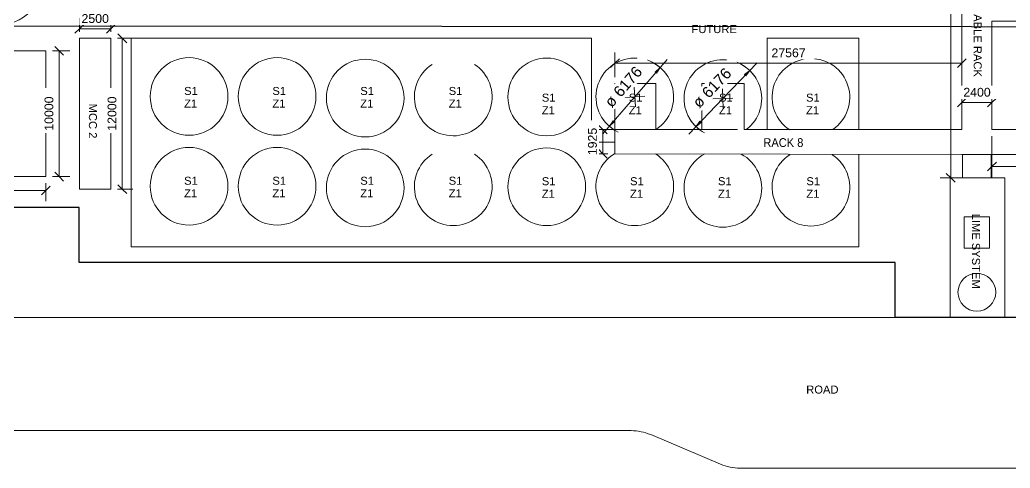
# Model space of a CAD drawing. Header units: millimetres. Extents: x 14826 to 398923, y -54749 to 51265.
# Drawn here: x 99457 to 178185, y -45560 to -9915 of the extents above; entities that cross this region are included whole.
import ezdxf

# ---------------------------------------------------------------- set-up
doc = ezdxf.new("R2010")
doc.units = ezdxf.units.MM
doc.linetypes.add('IMPORT-DASHED', pattern=[0])
for name, color, linetype, lineweight in [('A-ANNO-DIMS', 7, 'Continuous', 9), ('A-ANNO-DIMS-350', 7, 'Continuous', 9), ('FUTURE', 7, 'IMPORT-DASHED', 9), ('G-ANNO-TEXT', 7, 'Continuous', 9), ('PDF3_Text', 7, 'Continuous', 9)]:
    doc.layers.add(name, color=color, linetype=linetype, lineweight=lineweight)
doc.layers.add('LAYOUT IMPORT_dwg', color=7, linetype='Continuous', lineweight=9, true_color=0x767676)
doc.styles.add('Arial', font='arial.ttf', dxfattribs={"height": 636.361708})
doc.styles.add('Arial_3', font='arial.ttf', dxfattribs={"height": 700})
doc.styles.add('Arial_4', font='arial.ttf', dxfattribs={"width": 0.9, "height": 700})
doc.styles.add('Arial_5', font='arial.ttf', dxfattribs={"height": 875})
doc.dimstyles.new('Diameter_-_2_5mm_Arial_1', dxfattribs={"dimscale": 304.8, "dimtxt": 892.726975, "dimasz": 1.722441, "dimexe": 2.755906, "dimexo": 0, "dimgap": 1.722441, "dimtad": 1, "dimjust": 3, "dimdec": 0, "dimzin": 0, "dimdsep": 46, "dimtxsty": 'Arial_5', "dimsah": 1, "dimcen": 0.09, "dimdle": 2.755906, "dimazin": 0, "dimtfac": 1, "dimtdec": 4, "dimtix": 1, "dimtmove": 0, "dimatfit": 2, "dimfxl": 1, "dimtvp": 1, "dimtfill": 1, "dimtolj": 1, "dimtzin": 0, "dimarcsym": 2})
doc.dimstyles.new('Greene_Arch_tick_-_2mm', dxfattribs={"dimscale": 304.8, "dimtxt": 714.18158, "dimasz": 2.296588, "dimexe": 2.755906, "dimexo": 1.722441, "dimgap": 0.86122, "dimtad": 1, "dimdec": 0, "dimzin": 0, "dimdsep": 46, "dimtxsty": 'Arial_3', "dimblk1": 'OBLIQUE', "dimblk2": 'OBLIQUE', "dimsah": 1, "dimcen": 0.09, "dimazin": 0, "dimtfac": 1, "dimtdec": 4, "dimtix": 1, "dimtmove": 0, "dimatfit": 3, "dimfxl": 1, "dimtvp": 1, "dimtfill": 1, "dimtolj": 1, "dimtzin": 0, "dimarcsym": 2})

# ---------------------------------------------------------------- blocks, each defined once
blk = doc.blocks.new('LAYOUT IMPORT_dwg-326166-LEVEL 1')
at = {"lineweight": 9}
for p, q in [((-10868, 212791), (-10868, 311765)), ((-22851, 83899), (-22851, 311338)), ((-13535, 205681), (-11184, 211232)), ((-13851, 93398), (-13851, 204121))]:
    blk.add_line(p, q, dxfattribs=at)
at = {"lineweight": 9, "flags": 128}
for points in [[(-37792, 238135), (-37792, 232810), (-46406, 232810), (-46406, 299444)], [(-35792, 248504), (-24348, 248504), (-24348, 245135), (-35792, 245135), (-35792, 241504), (-24348, 241504), (-24348, 238135), (-35792, 238135), (-35792, 232810), (-35792, 230410), (-35867, 202793)], [(-56391, 209326), (-56391, 230410), (-37792, 230410), (-37792, 213104), (-41440, 213104), (-41440, 209735), (-37792, 209735)], [(-37792, 209735), (-37792, 206103), (-41440, 206103), (-41440, 202843), (-35867, 202843)]]:
    blk.add_lwpolyline(points, dxfattribs=at)
for points in [[(-33954, 229495), (-33954, 233836), (-22851, 233836), (-22851, 229495)], [(-35792, 230460), (-35792, 232760), (-33954, 232760), (-33954, 230460)], [(-30849, 230610), (-30849, 232610), (-28349, 232610), (-28349, 230610)], [(-33044, 162764), (-33044, 160264), (-45044, 160264), (-45044, 162764)], [(-44044, 157598), (-34044, 157598), (-34044, 138264), (-44044, 138264)]]:
    blk.add_lwpolyline(points, close=True, dxfattribs=at)
at = {"lineweight": 9}
blk.add_circle((-24850, 231610), 1500, dxfattribs=at)
for centre, radius, start, end in [((-40253, 211419), 3088, 37.14897, 322.85103), ((-14868, 212791), 4000, 337.05074, 0), ((-40380, 204419), 3088, 33.06079, 329.32535), ((-9851, 204121), 4000, 157.05074, 180), ((-50045, 153598), 4000, 360, 90)]:
    blk.add_arc(centre, radius, start, end, dxfattribs=at)
at = {"layer": 'FUTURE', "color": 1, "linetype": 'Continuous', "true_color": 0xff0000, "flags": 128}
for points in [[(-37792, 214950), (-45044, 214950), (-45044, 222231), (-37792, 222231)], [(-35792, 222231), (-28474, 222231), (-28474, 214858)], [(-28474, 214985), (-28474, 164383), (-45044, 164383), (-45044, 200983), (-36789, 200983), (-36789, 202793)]]:
    blk.add_lwpolyline(points, dxfattribs=at)
at = {"layer": 'FUTURE', "color": 1, "linetype": 'Continuous', "true_color": 0xff0000}
for centre in [(-40380, 197419), (-33241, 197418), (-40291, 182986), (-33152, 182986), (-40417, 175985), (-33279, 175985), (-40417, 168985), (-33279, 168985)]:
    blk.add_circle(centre, 3088, dxfattribs=at)
for centre, start, end in [((-40342, 218419), 34.3168, 326.93921), ((-33203, 218418), 213.04823, 146.93921), ((-33114, 211419), 207.74474, 151.94219), ((-33241, 204418), 211.74859, 147.93834), ((-40380, 189985), 213.04823, 146.93921), ((-33241, 189985), 213.04823, 146.93921)]:
    blk.add_arc(centre, 3088, start, end, dxfattribs=at)
at = {"layer": 'PDF3_Text', "attachment_point": 1, "line_spacing_factor": 0.941778, "style": 'Arial'}
for s, insert, char_height, width in [('PIPE & CABLE RACK', (-50714, 231992), 636.36, 10444.72), ('LIME SYSTEM', (-31106, 231864), 636.36, 7118.92), ('MCC 2', (-39848, 161660), 636.4, 3294.64)]:
    blk.add_mtext(s, dxfattribs=dict(at, insert=insert, char_height=char_height, width=width))
at = {"layer": 'PDF3_Text', "char_height": 636.4, "attachment_point": 1, "rotation": 90, "line_spacing_factor": 0.941778, "style": 'Arial'}
for s, insert, width in [('ROAD', (-17435, 218044), 3060.98), ('S1\\PZ1', (-40643, 218029), 1300.72), ('S1\\PZ1', (-34000, 218057), 1300.72), ('FUTURE', (-46093, 208928), 4291.6), ('S1\\PZ1', (-40643, 211110), 1300.72), ('S1\\PZ1', (-34000, 211028), 1300.72), ('S1\\PZ1', (-40643, 203942), 1300.72), ('S1\\PZ1', (-34000, 204040), 1300.72), ('S1\\PZ1', (-40643, 197026), 1300.72), ('S1\\PZ1', (-34000, 197026), 1300.72), ('S1\\PZ1', (-41176, 189624), 1300.72), ('S1\\PZ1', (-34037, 189624), 1300.72), ('S1\\PZ1', (-41176, 182595), 1300.72), ('S1\\PZ1', (-34037, 182595), 1300.72), ('S1\\PZ1', (-41176, 175607), 1300.72), ('S1\\PZ1', (-34037, 175607), 1300.72), ('S1\\PZ1', (-41176, 168593), 1300.72), ('S1\\PZ1', (-34037, 168593), 1300.72)]:
    blk.add_mtext(s, dxfattribs=dict(at, insert=insert, width=width))
blk = doc.blocks.new('DIMBLOCK59-LEVEL 1')
at = {"layer": 'A-ANNO-DIMS-350', "transparency": 16777216}
for points in [[(157479, -13942), (157067, -14274), (157167, -14370)], [(153211, -18407), (153624, -18075), (153524, -17979)]]:
    blk.add_hatch(color=256, dxfattribs=at).paths.add_polyline_path(points)
for p, q in [((155345, -16175), (158060, -13335)), ((157479, -13942), (157067, -14274)), ((157167, -14370), (157479, -13942)), ((157067, -14274), (157167, -14370)), ((155328, -15383), (155363, -16966)), ((155345, -16175), (152631, -19014)), ((156137, -16157), (154554, -16192)), ((153524, -17979), (153211, -18407)), ((153211, -18407), (153624, -18075)), ((153624, -18075), (153524, -17979))]:
    blk.add_line(p, q, dxfattribs=at)
for start, end in [(30.70002, 61.86951), (210.70002, 241.86951)]:
    blk.add_arc((155345, -16175), 3088, start, end, dxfattribs=at)
at = {"layer": 'A-ANNO-DIMS-350', "color": 0, "transparency": 16777216, "insert": (152840, -16392), "char_height": 875, "width": 4532.31, "attachment_point": 1, "rotation": 46.28477, "line_spacing_factor": 0.941778, "style": 'Arial_5', "bg_fill": 3, "box_fill_scale": 1.25, "bg_fill_color": 256, "bg_fill_true_color": 13158600, "bg_fill_transparency": 0}
blk.add_mtext('ø 6176', dxfattribs=at)
blk = doc.blocks.new('DIMBLOCK60-LEVEL 1')
at = {"layer": 'A-ANNO-DIMS-350', "transparency": 16777216}
for points in [[(150369, -13716), (149973, -14067), (150077, -14158)], [(146320, -18380), (146717, -18029), (146612, -17938)]]:
    blk.add_hatch(color=256, dxfattribs=at).paths.add_polyline_path(points)
for p, q in [((148345, -16048), (150920, -13082)), ((150369, -13716), (149973, -14067)), ((149973, -14067), (150077, -14158)), ((150077, -14158), (150369, -13716)), ((148289, -15258), (148401, -16838)), ((148345, -16048), (145770, -19014)), ((149135, -15992), (147555, -16104)), ((146612, -17938), (146320, -18380)), ((146320, -18380), (146717, -18029)), ((146717, -18029), (146612, -17938))]:
    blk.add_line(p, q, dxfattribs=at)
for start, end in [(33.45196, 64.62145), (213.45196, 244.62145)]:
    blk.add_arc((148345, -16048), 3088, start, end, dxfattribs=at)
at = {"layer": 'A-ANNO-DIMS-350', "color": 0, "transparency": 16777216, "insert": (145853, -16385), "char_height": 875, "width": 4532.31, "attachment_point": 1, "rotation": 49.0367, "line_spacing_factor": 0.941778, "style": 'Arial_5', "bg_fill": 3, "box_fill_scale": 1.25, "bg_fill_color": 256, "bg_fill_true_color": 13158600, "bg_fill_transparency": 0}
blk.add_mtext('ø 6176', dxfattribs=at)
blk = doc.blocks.new('DIMBLOCK61-LEVEL 1')
at = {"layer": 'A-ANNO-DIMS-350', "transparency": 16777216}
for p, q in [((107605, -11384), (107215, -11384)), ((107605, -23384), (107605, -11384)), ((107605, -11384), (108445, -11384)), ((107605, -23384), (107215, -23384)), ((107605, -23384), (108445, -23384))]:
    blk.add_line(p, q, dxfattribs=at)
at = {"layer": 'A-ANNO-DIMS-350', "lineweight": 35, "transparency": 16777216}
for p, q in [((107605, -11384), (107255, -11034)), ((107605, -11384), (107955, -11734)), ((107605, -23384), (107255, -23034)), ((107605, -23384), (107955, -23734))]:
    blk.add_line(p, q, dxfattribs=at)
at = {"layer": 'A-ANNO-DIMS-350', "color": 0, "transparency": 16777216, "insert": (106434, -18730), "char_height": 700, "width": 3230.3, "attachment_point": 1, "rotation": 90, "line_spacing_factor": 0.941778, "style": 'Arial_3', "bg_fill": 3, "box_fill_scale": 1.25, "bg_fill_color": 256, "bg_fill_true_color": 13158600, "bg_fill_transparency": 0}
blk.add_mtext('12000', dxfattribs=at)
blk = doc.blocks.new('_Oblique')
at = {"color": 0, "linetype": 'ByBlock', "lineweight": -2}
blk.add_line((-0.5, -0.5), (0.5, 0.5), dxfattribs=at)
blk = doc.blocks.new('DIMBLOCK62-LEVEL 1')
at = {"layer": 'A-ANNO-DIMS-350', "transparency": 16777216}
for p, q in [((104190, -10634), (104190, -9794)), ((106690, -10634), (106690, -9794)), ((104190, -10634), (106690, -10634)), ((104190, -10634), (104190, -10859)), ((106690, -10634), (106690, -10859))]:
    blk.add_line(p, q, dxfattribs=at)
at = {"layer": 'A-ANNO-DIMS-350', "lineweight": 35, "transparency": 16777216}
for p, q in [((104190, -10634), (103840, -10984)), ((104190, -10634), (104540, -10284)), ((106690, -10634), (106340, -10984)), ((106690, -10634), (107040, -10284))]:
    blk.add_line(p, q, dxfattribs=at)
at = {"layer": 'A-ANNO-DIMS-350', "color": 0, "transparency": 16777216, "insert": (104363, -9463), "char_height": 700, "width": 2584.24, "attachment_point": 1, "line_spacing_factor": 0.941778, "style": 'Arial_3', "bg_fill": 3, "box_fill_scale": 1.25, "bg_fill_color": 256, "bg_fill_true_color": 13158600, "bg_fill_transparency": 0}
blk.add_mtext('2500', dxfattribs=at)
blk = doc.blocks.new('DIMBLOCK63-LEVEL 1')
at = {"layer": 'A-ANNO-DIMS-350', "transparency": 16777216}
for p, q in [((102592, -12384), (102049, -12384)), ((102592, -22384), (102592, -12384)), ((102592, -12384), (103432, -12384)), ((102592, -22384), (102049, -22384)), ((102592, -22384), (103432, -22384))]:
    blk.add_line(p, q, dxfattribs=at)
at = {"layer": 'A-ANNO-DIMS-350', "lineweight": 35, "transparency": 16777216}
for p, q in [((102592, -12384), (102242, -12034)), ((102592, -12384), (102942, -12734)), ((102592, -22384), (102242, -22034)), ((102592, -22384), (102942, -22734))]:
    blk.add_line(p, q, dxfattribs=at)
at = {"layer": 'A-ANNO-DIMS-350', "color": 0, "transparency": 16777216, "insert": (101421, -18730), "char_height": 700, "width": 3230.3, "attachment_point": 1, "rotation": 90, "line_spacing_factor": 0.941778, "style": 'Arial_3', "bg_fill": 3, "box_fill_scale": 1.25, "bg_fill_color": 256, "bg_fill_true_color": 13158600, "bg_fill_transparency": 0}
blk.add_mtext('10000', dxfattribs=at)
blk = doc.blocks.new('DIMBLOCK64-LEVEL 1')
at = {"layer": 'A-ANNO-DIMS-350', "lineweight": 35, "transparency": 16777216}
for p, q in [((82190, -23482), (81840, -23832)), ((82190, -23482), (82540, -23132)), ((101524, -23482), (101174, -23832)), ((101524, -23482), (101874, -23132))]:
    blk.add_line(p, q, dxfattribs=at)
at = {"layer": 'A-ANNO-DIMS-350', "transparency": 16777216}
for p, q in [((82190, -23482), (82190, -22909)), ((82190, -23482), (101524, -23482)), ((82190, -23482), (82190, -24322)), ((101524, -23482), (101524, -22909)), ((101524, -23482), (101524, -24322))]:
    blk.add_line(p, q, dxfattribs=at)
at = {"layer": 'A-ANNO-DIMS-350', "color": 0, "transparency": 16777216, "insert": (90511, -22311), "char_height": 700, "width": 3230.3, "attachment_point": 1, "line_spacing_factor": 0.941778, "style": 'Arial_3', "bg_fill": 3, "box_fill_scale": 1.25, "bg_fill_color": 256, "bg_fill_true_color": 13158600, "bg_fill_transparency": 0}
blk.add_mtext('19334', dxfattribs=at)
blk = doc.blocks.new('DIMBLOCK75-LEVEL 1')
at = {"layer": 'A-ANNO-DIMS-350', "transparency": 16777216}
for p, q in [((173457, 11294), (172617, 11294)), ((173457, -22473), (173457, 11294)), ((173457, 11294), (176211, 11294)), ((173457, -22473), (172617, -22473)), ((173457, -22473), (173487, -22473))]:
    blk.add_line(p, q, dxfattribs=at)
at = {"layer": 'A-ANNO-DIMS-350', "lineweight": 35, "transparency": 16777216}
for p, q in [((173457, 11294), (173107, 11644)), ((173457, 11294), (173807, 10944)), ((173457, -22473), (173107, -22123)), ((173457, -22473), (173807, -22823))]:
    blk.add_line(p, q, dxfattribs=at)
at = {"layer": 'A-ANNO-DIMS-350', "color": 0, "transparency": 16777216, "insert": (172286, -6935), "char_height": 700, "width": 3230.3, "attachment_point": 1, "rotation": 90, "line_spacing_factor": 0.941778, "style": 'Arial_3', "bg_fill": 3, "box_fill_scale": 1.25, "bg_fill_color": 256, "bg_fill_true_color": 13158600, "bg_fill_transparency": 0}
blk.add_mtext('33767', dxfattribs=at)
blk = doc.blocks.new('DIMBLOCK76-LEVEL 1')
at = {"layer": 'A-ANNO-DIMS-350', "transparency": 16777216}
for p, q in [((174336, -16494), (174336, -15654)), ((176736, -16494), (176736, -15654)), ((174336, -16494), (176736, -16494)), ((174336, -16494), (174336, -16525)), ((176736, -16494), (176736, -16525))]:
    blk.add_line(p, q, dxfattribs=at)
at = {"layer": 'A-ANNO-DIMS-350', "lineweight": 35, "transparency": 16777216}
for p, q in [((174336, -16494), (173986, -16844)), ((174336, -16494), (174686, -16144)), ((176736, -16494), (176386, -16844)), ((176736, -16494), (177086, -16144))]:
    blk.add_line(p, q, dxfattribs=at)
at = {"layer": 'A-ANNO-DIMS-350', "color": 0, "transparency": 16777216, "insert": (174460, -15323), "char_height": 700, "width": 2584.24, "attachment_point": 1, "line_spacing_factor": 0.941778, "style": 'Arial_3', "bg_fill": 3, "box_fill_scale": 1.25, "bg_fill_color": 256, "bg_fill_true_color": 13158600, "bg_fill_transparency": 0}
blk.add_mtext('2400', dxfattribs=at)
blk = doc.blocks.new('DIMBLOCK83-LEVEL 1')
at = {"layer": 'A-ANNO-DIMS-350', "transparency": 16777216}
for p, q in [((146769, -13360), (146769, -12520)), ((174336, -13360), (174336, -12520)), ((146769, -13360), (174336, -13360)), ((146769, -13360), (146769, -14462)), ((174336, -13360), (174336, -13390))]:
    blk.add_line(p, q, dxfattribs=at)
at = {"layer": 'A-ANNO-DIMS-350', "lineweight": 35, "transparency": 16777216}
for p, q in [((146769, -13360), (146419, -13710)), ((146769, -13360), (147119, -13010)), ((174336, -13360), (173986, -13710)), ((174336, -13360), (174686, -13010))]:
    blk.add_line(p, q, dxfattribs=at)
at = {"layer": 'A-ANNO-DIMS-350', "color": 0, "transparency": 16777216, "insert": (159207, -12189), "char_height": 700, "width": 3230.3, "attachment_point": 1, "line_spacing_factor": 0.941778, "style": 'Arial_3', "bg_fill": 3, "box_fill_scale": 1.25, "bg_fill_color": 256, "bg_fill_true_color": 13158600, "bg_fill_transparency": 0}
blk.add_mtext('27567', dxfattribs=at)
blk = doc.blocks.new('DIMBLOCK84-LEVEL 1')
at = {"layer": 'A-ANNO-DIMS-350', "transparency": 16777216}
for p, q in [((145796, -18636), (144956, -18636)), ((145796, -18636), (145796, -20561)), ((145796, -18636), (156505, -18636)), ((145796, -20561), (144956, -20561)), ((145796, -20561), (146194, -20561))]:
    blk.add_line(p, q, dxfattribs=at)
at = {"layer": 'A-ANNO-DIMS-350', "lineweight": 35, "transparency": 16777216}
for p, q in [((145796, -18636), (145446, -18286)), ((145796, -18636), (146146, -18986)), ((145796, -20561), (145446, -20211)), ((145796, -20561), (146146, -20911))]:
    blk.add_line(p, q, dxfattribs=at)
at = {"layer": 'A-ANNO-DIMS-350', "color": 0, "transparency": 16777216, "insert": (144625, -20675), "char_height": 700, "width": 2584.24, "attachment_point": 1, "rotation": 90, "line_spacing_factor": 0.941778, "style": 'Arial_3', "bg_fill": 3, "box_fill_scale": 1.25, "bg_fill_color": 256, "bg_fill_true_color": 13158600, "bg_fill_transparency": 0}
blk.add_mtext('1925', dxfattribs=at)
blk = doc.blocks.new('DIMBLOCK85-LEVEL 1')
at = {"layer": 'A-ANNO-DIMS-350', "transparency": 16777216}
for p, q in [((176736, -21575), (176736, -19161)), ((201817, -21575), (201817, -21161)), ((176736, -21575), (201817, -21575)), ((176736, -21575), (176736, -22415)), ((201817, -21575), (201817, -22415))]:
    blk.add_line(p, q, dxfattribs=at)
at = {"layer": 'A-ANNO-DIMS-350', "lineweight": 35, "transparency": 16777216}
for p, q in [((176736, -21575), (177086, -21225)), ((201817, -21575), (202167, -21225)), ((176736, -21575), (176386, -21925)), ((201817, -21575), (201467, -21925))]:
    blk.add_line(p, q, dxfattribs=at)
at = {"layer": 'A-ANNO-DIMS-350', "color": 0, "transparency": 16777216, "insert": (187931, -20404), "char_height": 700, "width": 3230.3, "attachment_point": 1, "line_spacing_factor": 0.941778, "style": 'Arial_3', "bg_fill": 3, "box_fill_scale": 1.25, "bg_fill_color": 256, "bg_fill_true_color": 13158600, "bg_fill_transparency": 0}
blk.add_mtext('25080', dxfattribs=at)

msp = doc.modelspace()

# ---------------------------------------------------------------- block references
at = {"layer": 'LAYOUT IMPORT_dwg', "color": 7, "rotation": 269.9999999999997}
msp.add_blockref('LAYOUT IMPORT_dwg-326166-LEVEL 1', (-56073.9, -56427.6), dxfattribs=at)

# ---------------------------------------------------------------- next in the draw order: dimensions: what is measured, and where the dimension line sits
at = {"layer": 'A-ANNO-DIMS'}
for base, p1, p2, override, picture, middle in [((173457.1, 11294.2), (172962.1, -22473.2), (176736.3, 11294.2), {"dimpost": '<>', "dimfxl": 33977.662962}, 'DIMBLOCK75-LEVEL 1', (172836.9, -5589.5)), ((107605.4, -11383.6), (106690.1, -23383.6), (106690.1, -11383.6), {"dimpost": '<>', "dimfxl": 12000}, 'DIMBLOCK61-LEVEL 1', (106985.5, -17383.6)), ((102591.9, -12383.6), (101523.9, -22383.6), (101523.9, -12383.6), {"dimpost": '<>', "dimfxl": 10000}, 'DIMBLOCK63-LEVEL 1', (101972, -17383.6))]:
    dim = msp.add_linear_dim(base=base, p1=p1, p2=p2, angle=90, dimstyle='Greene_Arch_tick_-_2mm', override=override, dxfattribs=at)
    dim.commit()
    dim.dimension.update_dxf_attribs({"geometry": picture, "text_midpoint": middle})
for p1, p2, picture, middle in [((146320.3, -18379.9), (150369.3, -13715.9), 'DIMBLOCK60-LEVEL 1', (147598.8, -15400.3)), ((153211.1, -18406.7), (157479.5, -13942.5), 'DIMBLOCK59-LEVEL 1', (154631.3, -15491.9))]:
    dim = msp.add_diameter_dim_2p(p1=p1, p2=p2, dimstyle='Diameter_-_2_5mm_Arial_1', override={"dimpost": 'ø<>'}, dxfattribs=at)
    dim.commit()
    dim.dimension.update_dxf_attribs({"geometry": picture, "text_midpoint": middle})

# ---------------------------------------------------------------- next in the draw order: texts
at = {"layer": 'G-ANNO-TEXT', "insert": (158565.3, -19326), "char_height": 700, "width": 3939.492, "attachment_point": 1, "style": 'Arial_4', "bg_fill": 3, "box_fill_scale": 1.25, "bg_fill_color": 256, "bg_fill_true_color": 13158600, "bg_fill_transparency": 0}
msp.add_mtext('RACK 8', dxfattribs=at)

# ---------------------------------------------------------------- next in the draw order: dimensions: what is measured, and where the dimension line sits
at = {"layer": 'A-ANNO-DIMS'}
for base, p1, p2, override, picture, middle in [((106690.1, -10633.9), (104190.1, -11383.6), (106690.1, -11383.6), {"dimpost": '<>', "dimfxl": 2500}, 'DIMBLOCK62-LEVEL 1', (105440.1, -10014)), ((176736.3, -16494.5), (174336.3, -15999.5), (176736.3, -15999.5), {"dimpost": '<>', "dimfxl": 2400}, 'DIMBLOCK76-LEVEL 1', (175536.3, -15874.6)), ((201816.6, -21575.3), (176736.3, -18636.1), (201816.6, -20636.1), {"dimpost": '<>', "dimfxl": 25159.91656}, 'DIMBLOCK85-LEVEL 1', (189276.5, -20955.4)), ((101523.9, -23481.9), (82190.1, -22383.6), (101523.9, -22383.6), {"dimpost": '<>', "dimfxl": 19333.768348}, 'DIMBLOCK64-LEVEL 1', (91857, -22861.8))]:
    dim = msp.add_linear_dim(base=base, p1=p1, p2=p2, dimstyle='Greene_Arch_tick_-_2mm', override=override, dxfattribs=at)
    dim.commit()
    dim.dimension.update_dxf_attribs({"geometry": picture, "text_midpoint": middle})
dim = msp.add_linear_dim(base=(145796.3855, -20560.6087), p1=(157029.9928, -18636.0596), p2=(146719.2416, -20560.6087), angle=90, dimstyle='Greene_Arch_tick_-_2mm', override={"dimpost": '<>', "dimfxl": 10488.826495}, dxfattribs=at)
dim.commit()
dim.dimension.update_dxf_attribs({"geometry": 'DIMBLOCK84-LEVEL 1', "text_midpoint": (145176.4844, -19598.3341)})

# ---------------------------------------------------------------- next in the draw order: dimensions: what is measured, and where the dimension line sits
dim = msp.add_linear_dim(base=(174336.3, -13360.4), p1=(146769.3, -14987.4), p2=(174336.3, -12865.4), dimstyle='Greene_Arch_tick_-_2mm', override={"dimpost": '<>', "dimfxl": 27648.568449}, dxfattribs=at)
dim.commit()
dim.dimension.update_dxf_attribs({"geometry": 'DIMBLOCK83-LEVEL 1', "text_midpoint": (160552.8, -12740.5)})

# ---------------------------------------------------------------- next in the draw order: linework, layer by layer
at = {"color": 4}
msp.add_lwpolyline([(64849.5, -7266.4), (65426.2, -6042.1), (66840.4, -5456.3), (80237.3, -5456.3), (80445.3, -7655.7), (81408.9, -9211.1), (82729.4, -10087.6), (90880.6, -10382.7), (259316.8, -10488.6), (259304.8, -29495), (258115.3, -32358.1), (253486.2, -33576.2), (169054.7, -33576.2), (169054.7, -29215.6), (104177.5, -29215.6), (104177.5, -24848.7), (64840.4, -24848.7), (64840.4, -7456.3)], dxfattribs=at)

doc.saveas('drawing.dxf')
